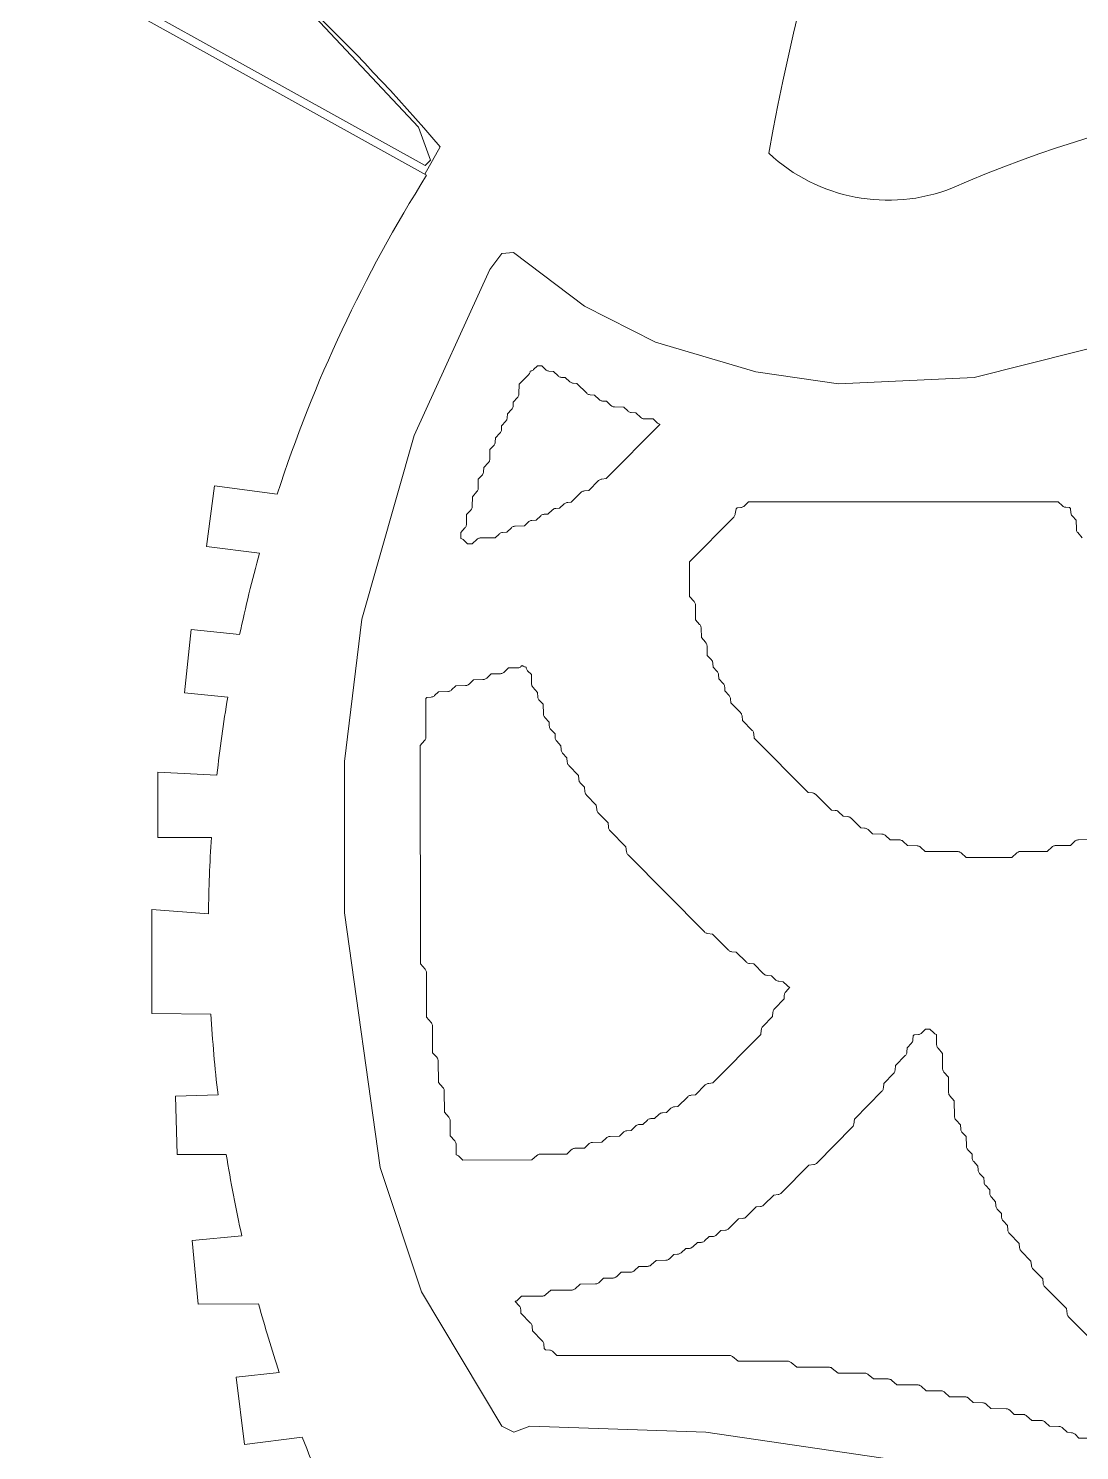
# Model space of a CAD drawing. Header units: inches. Extents: x 36 to 81.1, y 17.3 to 55.9.
# Drawn here: x 45.96 to 50.72, y 40.3 to 46.74 of the extents above; entities that cross this region are included whole.
import ezdxf

# ---------------------------------------------------------------- set-up
doc = ezdxf.new("R2010")
doc.units = ezdxf.units.IN
for name, color, linetype, lineweight in [('01_ORIGINAL_CAD', 7, 'CONTINUOUS', 20), ('02_APPROVED_PDF_OUTLINES', 7, 'CONTINUOUS', 15), ('04_APPROVED_PERIMETER', 7, 'CONTINUOUS', 15)]:
    doc.layers.add(name, color=color, linetype=linetype, lineweight=lineweight)

msp = doc.modelspace()

# ---------------------------------------------------------------- linework, layer by layer
at = {"layer": '01_ORIGINAL_CAD'}
for points in [[(44.2832, 37.0838, 0.090917), (40.9305, 45.9685, -0.652582), (40.9305, 49.0108, -0.158741), (45.0035, 48.4251, -0.098355), (47.824, 46.2028), (47.7547, 46.078)], [(47.0869, 44.6297, -0.062406), (47.763, 46.0735), (45.5722, 47.2899, 0.058367), (44.8008, 44.9442, 0.058367)], [(50.1404, 46.0145, -0.546754), (57.6505, 41.0455, 0.171391), (58.1845, 40.3509, 0.171391)], [(46.9163, 43.9933, -0.01479), (47.0064, 44.3616, -0.01479)], [(46.8134, 43.3568, -0.013879), (46.8623, 43.7093)], [(46.7752, 42.7279, -0.013523), (46.7886, 43.0744, -0.013523)], [(46.8183, 41.9082, -0.014342), (46.786, 42.2745)], [(46.926, 41.2696, -0.014645), (46.8557, 41.6385)], [(47.0957, 40.6507, -0.012679), (47.002, 40.962)], [(48.1417, 39.35), (48.1299, 39.6486), (47.5702, 39.5607, -0.034306), (47.2, 40.3576, -0.034306)]]:
    msp.add_lwpolyline(points, format="xyb", dxfattribs=at)
for points in [[(47.0869, 44.6297), (46.8018, 44.6666), (46.7664, 44.3927), (47.0064, 44.3616)], [(46.9163, 43.9933), (46.6964, 44.0163), (46.6664, 43.7297), (46.8623, 43.7093)], [(46.8134, 43.3568), (46.5462, 43.3706), (46.5462, 43.0744), (46.7886, 43.0744)], [(46.7752, 42.7279), (46.519, 42.7483), (46.519, 42.2768), (46.786, 42.2745)], [(46.8183, 41.9082), (46.6252, 41.9024), (46.6331, 41.6385), (46.8557, 41.6385)], [(46.926, 41.2696), (46.7016, 41.2491), (46.728, 40.9607), (47.002, 40.962)], [(47.0957, 40.6507), (46.8999, 40.6301)], [(46.8999, 40.6301), (46.939, 40.3243), (47.2, 40.3576)]]:
    msp.add_lwpolyline(points, dxfattribs=at)
for centre, radius, start, end in [((61.4362, 43.9511), 12.3264, 136.74777, 169.61544), ((49.8525, 46.7549), 0.7944, 227.09806, 291.24648)]:
    msp.add_arc(centre, radius, start, end, dxfattribs=at)
at = {"layer": '02_APPROVED_PDF_OUTLINES'}
for points in [[(47.9179, 44.4283), (47.9178, 44.456), (47.9365, 44.4761), (47.9384, 44.4784), (47.9401, 44.481), (47.9414, 44.4837), (47.9423, 44.4866), (47.9429, 44.4896), (47.9432, 44.4926), (47.944, 44.5363), (47.9629, 44.5566), (47.9648, 44.559), (47.9664, 44.5615), (47.9677, 44.5643), (47.9687, 44.5671), (47.9693, 44.5701), (47.9696, 44.5731), (47.9704, 44.6173), (47.9907, 44.6406), (47.9928, 44.6434), (47.9945, 44.6465), (47.9958, 44.6499), (47.9965, 44.6533), (47.9968, 44.6569), (47.9969, 44.6972), (48.0139, 44.7147), (48.0161, 44.7173), (48.018, 44.7202), (48.0194, 44.7234), (48.0204, 44.7266), (48.0209, 44.73), (48.0226, 44.7504), (48.0421, 44.7714), (48.044, 44.7737), (48.0457, 44.7763), (48.047, 44.7791), (48.0479, 44.7819), (48.0485, 44.7849), (48.0488, 44.7879), (48.0496, 44.8313), (48.0668, 44.849), (48.069, 44.8516), (48.0708, 44.8545), (48.0722, 44.8576), (48.0732, 44.8609), (48.0737, 44.8643), (48.0754, 44.8846), (48.0949, 44.9056), (48.0972, 44.9084), (48.099, 44.9114), (48.1003, 44.9147), (48.1012, 44.9181), (48.1016, 44.9216), (48.1023, 44.9388), (48.1214, 44.9593), (48.1236, 44.9621), (48.1254, 44.9651), (48.1268, 44.9684), (48.1277, 44.9718), (48.128, 44.9753), (48.1287, 44.9925), (48.1478, 45.013), (48.15, 45.0158), (48.1518, 45.0188), (48.1532, 45.0221), (48.1541, 45.0255), (48.1545, 45.029), (48.1552, 45.0462), (48.1743, 45.0667), (48.1762, 45.0691), (48.1778, 45.0717), (48.1791, 45.0744), (48.1801, 45.0773), (48.1807, 45.0802), (48.1809, 45.0833), (48.1818, 45.1266), (48.2253, 45.1711), (48.2275, 45.1736), (48.2292, 45.1763), (48.2307, 45.1792), (48.2317, 45.1823), (48.2323, 45.1855), (48.2324, 45.1864), (48.2331, 45.1865), (48.2363, 45.1871), (48.2394, 45.1881), (48.2423, 45.1896), (48.245, 45.1914), (48.2475, 45.1936), (48.2646, 45.2106), (48.2845, 45.2106), (48.3016, 45.1936), (48.3043, 45.1913), (48.3072, 45.1894), (48.3103, 45.188), (48.3136, 45.187), (48.317, 45.1864), (48.337, 45.1847), (48.3578, 45.165), (48.3606, 45.1627), (48.3636, 45.1609), (48.3669, 45.1595), (48.3704, 45.1586), (48.3739, 45.1581), (48.3906, 45.1574), (48.4109, 45.1382), (48.4137, 45.1359), (48.4168, 45.1341), (48.42, 45.1327), (48.4235, 45.1318), (48.427, 45.1313), (48.4434, 45.1306), (48.4876, 45.0864), (48.4902, 45.0841), (48.4931, 45.0822), (48.4963, 45.0808), (48.4996, 45.0797), (48.5031, 45.0792), (48.5231, 45.0774), (48.5438, 45.0578), (48.5466, 45.0555), (48.5496, 45.0536), (48.5529, 45.0522), (48.5564, 45.0513), (48.5599, 45.0509), (48.5767, 45.0502), (48.597, 45.031), (48.5993, 45.029), (48.6019, 45.0273), (48.6046, 45.026), (48.6076, 45.025), (48.6106, 45.0244), (48.6136, 45.0241), (48.6562, 45.0232), (48.6736, 45.006), (48.6762, 45.0037), (48.6792, 45.0018), (48.6823, 45.0004), (48.6856, 44.9994), (48.689, 44.9988), (48.7095, 44.997), (48.7332, 44.976), (48.7356, 44.9741), (48.7381, 44.9725), (48.7409, 44.9713), (48.7437, 44.9704), (48.7467, 44.9699), (48.7497, 44.9697), (48.7892, 44.9695), (48.8065, 44.9524), (48.8089, 44.9502), (48.8116, 44.9484), (48.8146, 44.947), (48.8177, 44.946), (48.819, 44.9457), (48.819, 44.9453), (48.5765, 44.6994), (48.5569, 44.6976), (48.5535, 44.6971), (48.5502, 44.6961), (48.547, 44.6946), (48.5441, 44.6927), (48.5415, 44.6904), (48.497, 44.6457), (48.4774, 44.6439), (48.474, 44.6433), (48.4706, 44.6423), (48.4675, 44.6408), (48.4646, 44.6389), (48.4619, 44.6366), (48.4179, 44.5924), (48.4016, 44.5916), (48.3981, 44.5912), (48.3946, 44.5903), (48.3913, 44.5889), (48.3883, 44.587), (48.3855, 44.5848), (48.3653, 44.5655), (48.3486, 44.5648), (48.345, 44.5643), (48.3416, 44.5634), (48.3383, 44.562), (48.3352, 44.5602), (48.3325, 44.5579), (48.3122, 44.5386), (48.2955, 44.5379), (48.292, 44.5375), (48.2885, 44.5365), (48.2852, 44.5351), (48.2822, 44.5333), (48.2794, 44.531), (48.2588, 44.5113), (48.2388, 44.5095), (48.2353, 44.509), (48.232, 44.5079), (48.2289, 44.5065), (48.226, 44.5046), (48.2234, 44.5023), (48.2061, 44.4851), (48.1635, 44.4841), (48.1604, 44.4839), (48.1574, 44.4832), (48.1545, 44.4822), (48.1517, 44.4809), (48.1492, 44.4792), (48.1468, 44.4772), (48.1261, 44.4575), (48.1062, 44.4557), (48.1027, 44.4552), (48.0994, 44.4542), (48.0963, 44.4527), (48.0934, 44.4508), (48.0908, 44.4485), (48.0736, 44.4315), (48.0076, 44.4312), (48.0046, 44.431), (48.0016, 44.4304), (47.9988, 44.4295), (47.996, 44.4283), (47.9934, 44.4267), (47.9911, 44.4249), (47.9684, 44.4046), (47.9476, 44.4046), (47.9305, 44.4216), (47.928, 44.4238), (47.9253, 44.4256), (47.9223, 44.427), (47.9192, 44.428)], [(47.8966, 41.6369), (47.8963, 41.6836), (47.896, 41.6872), (47.8952, 41.6906), (47.894, 41.694), (47.8922, 41.6971), (47.8901, 41.6999), (47.8699, 41.723), (47.8695, 41.7909), (47.8693, 41.7945), (47.8685, 41.798), (47.8672, 41.8013), (47.8655, 41.8044), (47.8633, 41.8073), (47.8432, 41.8303), (47.8427, 41.9251), (47.8425, 41.9287), (47.8417, 41.9321), (47.8404, 41.9355), (47.8387, 41.9386), (47.8365, 41.9414), (47.8163, 41.9646), (47.8151, 42.0623), (47.8149, 42.0653), (47.8143, 42.0683), (47.8133, 42.0713), (47.812, 42.074), (47.8103, 42.0766), (47.8084, 42.079), (47.7896, 42.0991), (47.7891, 42.2203), (47.7888, 42.2238), (47.788, 42.2273), (47.7868, 42.2307), (47.785, 42.2338), (47.7829, 42.2366), (47.7627, 42.2597), (47.7621, 42.4618), (47.7618, 42.4654), (47.761, 42.4689), (47.7598, 42.4722), (47.758, 42.4753), (47.7559, 42.4782), (47.7357, 42.5012), (47.7339, 43.4901), (47.7539, 43.5131), (47.7561, 43.516), (47.7578, 43.5191), (47.759, 43.5225), (47.7598, 43.526), (47.76, 43.5295), (47.76, 43.7039), (47.7641, 43.7081), (47.7836, 43.7098), (47.7871, 43.7104), (47.7904, 43.7114), (47.7935, 43.7129), (47.7964, 43.7147), (47.799, 43.717), (47.8163, 43.7342), (47.8589, 43.7352), (47.862, 43.7355), (47.865, 43.7361), (47.8679, 43.7371), (47.8707, 43.7385), (47.8733, 43.7401), (47.8756, 43.7421), (47.8956, 43.7611), (47.9385, 43.7621), (47.9416, 43.7624), (47.9446, 43.763), (47.9475, 43.764), (47.9503, 43.7654), (47.9528, 43.767), (47.9552, 43.769), (47.9752, 43.788), (48.0181, 43.789), (48.0212, 43.7893), (48.0242, 43.7899), (48.0271, 43.7909), (48.0299, 43.7923), (48.0324, 43.7939), (48.0348, 43.7959), (48.0548, 43.8149), (48.0977, 43.8159), (48.1008, 43.8162), (48.1038, 43.8168), (48.1067, 43.8178), (48.1094, 43.8192), (48.112, 43.8208), (48.1144, 43.8228), (48.1342, 43.8417), (48.174, 43.8419), (48.1775, 43.8422), (48.181, 43.843), (48.1843, 43.8442), (48.1873, 43.8459), (48.1902, 43.848), (48.1961, 43.8531), (48.1978, 43.8515), (48.2002, 43.8498), (48.2028, 43.8484), (48.2056, 43.8474), (48.2085, 43.8466), (48.213, 43.8457), (48.2133, 43.8435), (48.2139, 43.8403), (48.2149, 43.8372), (48.2163, 43.8343), (48.2181, 43.8316), (48.2202, 43.8291), (48.2373, 43.8116), (48.2376, 43.7712), (48.2379, 43.7677), (48.2386, 43.7642), (48.2399, 43.7609), (48.2416, 43.7578), (48.2438, 43.755), (48.2647, 43.731), (48.2665, 43.7102), (48.2671, 43.7068), (48.2681, 43.7036), (48.2695, 43.7004), (48.2713, 43.6976), (48.2735, 43.695), (48.2908, 43.6773), (48.2918, 43.6339), (48.292, 43.6309), (48.2926, 43.6279), (48.2936, 43.625), (48.2949, 43.6223), (48.2966, 43.6198), (48.2985, 43.6174), (48.3177, 43.5969), (48.3184, 43.5797), (48.3188, 43.5762), (48.3197, 43.5728), (48.3211, 43.5695), (48.3229, 43.5665), (48.3251, 43.5638), (48.3443, 43.5432), (48.3451, 43.5261), (48.3455, 43.5225), (48.3464, 43.5191), (48.3478, 43.5159), (48.3496, 43.5128), (48.3518, 43.5101), (48.371, 43.4896), (48.3717, 43.4724), (48.3721, 43.4689), (48.373, 43.4655), (48.3744, 43.4622), (48.3762, 43.4592), (48.3784, 43.4564), (48.398, 43.4355), (48.3998, 43.4151), (48.4004, 43.4117), (48.4014, 43.4084), (48.4028, 43.4053), (48.4047, 43.4024), (48.4069, 43.3997), (48.4509, 43.355), (48.4516, 43.3383), (48.452, 43.3347), (48.4529, 43.3313), (48.4543, 43.3281), (48.4561, 43.325), (48.4583, 43.3223), (48.4779, 43.3013), (48.4797, 43.2809), (48.4802, 43.2775), (48.4812, 43.2742), (48.4827, 43.2711), (48.4846, 43.2682), (48.4868, 43.2656), (48.5312, 43.2205), (48.533, 43.2005), (48.5335, 43.1971), (48.5345, 43.1938), (48.5359, 43.1906), (48.5378, 43.1877), (48.54, 43.1851), (48.5844, 43.14), (48.5862, 43.12), (48.5867, 43.1166), (48.5877, 43.1133), (48.5892, 43.1101), (48.5911, 43.1072), (48.5933, 43.1046), (48.6648, 43.0321), (48.668, 43.0091), (48.6687, 43.006), (48.6697, 43.003), (48.6711, 43.0001), (48.6729, 42.9974), (48.675, 42.995), (49.0208, 42.6463), (49.0232, 42.6442), (49.0259, 42.6424), (49.0288, 42.6409), (49.0318, 42.6399), (49.035, 42.6392), (49.0577, 42.636), (49.1294, 42.564), (49.1321, 42.5617), (49.135, 42.5598), (49.1381, 42.5583), (49.1415, 42.5573), (49.1449, 42.5567), (49.1645, 42.555), (49.2092, 42.5103), (49.2118, 42.508), (49.2147, 42.5061), (49.2179, 42.5047), (49.2212, 42.5036), (49.2247, 42.5031), (49.2443, 42.5014), (49.2889, 42.4567), (49.2915, 42.4544), (49.2945, 42.4525), (49.2976, 42.451), (49.301, 42.45), (49.3044, 42.4495), (49.3241, 42.4477), (49.3421, 42.4298), (49.3448, 42.4276), (49.3477, 42.4257), (49.3508, 42.4242), (49.3541, 42.4232), (49.3575, 42.4227), (49.3772, 42.4209), (49.3953, 42.403), (49.3977, 42.4009), (49.4005, 42.3991), (49.4034, 42.3976), (49.4065, 42.3966), (49.4079, 42.3963), (49.4079, 42.3955), (49.3892, 42.3754), (49.387, 42.3726), (49.3852, 42.3696), (49.3838, 42.3663), (49.3829, 42.3629), (49.3825, 42.3594), (49.3819, 42.3426), (49.3381, 42.2979), (49.3358, 42.2953), (49.334, 42.2924), (49.3326, 42.2892), (49.3316, 42.2859), (49.331, 42.2825), (49.3294, 42.2625), (49.2851, 42.2173), (49.2829, 42.2147), (49.2811, 42.2118), (49.2796, 42.2087), (49.2786, 42.2054), (49.2781, 42.2019), (49.2764, 42.182), (49.0595, 41.9621), (49.04, 41.9603), (49.0365, 41.9598), (49.0332, 41.9587), (49.03, 41.9572), (49.0271, 41.9553), (49.0245, 41.953), (48.98, 41.9083), (48.9604, 41.9066), (48.957, 41.906), (48.9536, 41.905), (48.9505, 41.9035), (48.9476, 41.9016), (48.9449, 41.8993), (48.9009, 41.8551), (48.8846, 41.8543), (48.8811, 41.8539), (48.8776, 41.853), (48.8743, 41.8516), (48.8713, 41.8497), (48.8685, 41.8474), (48.8483, 41.8282), (48.8316, 41.8274), (48.828, 41.827), (48.8246, 41.8261), (48.8213, 41.8247), (48.8182, 41.8228), (48.8155, 41.8206), (48.7953, 41.8013), (48.7785, 41.8006), (48.775, 41.8001), (48.7715, 41.7992), (48.7682, 41.7978), (48.7652, 41.796), (48.7624, 41.7937), (48.7422, 41.7744), (48.7255, 41.7737), (48.722, 41.7733), (48.7185, 41.7723), (48.7152, 41.7709), (48.7121, 41.7691), (48.7094, 41.7668), (48.6887, 41.7471), (48.6687, 41.7453), (48.6653, 41.7448), (48.662, 41.7437), (48.6589, 41.7423), (48.656, 41.7404), (48.6533, 41.7381), (48.6361, 41.7209), (48.5934, 41.7199), (48.5904, 41.7197), (48.5874, 41.719), (48.5845, 41.718), (48.5817, 41.7167), (48.5791, 41.715), (48.5768, 41.713), (48.5568, 41.694), (48.5139, 41.693), (48.5108, 41.6928), (48.5078, 41.6921), (48.5049, 41.6911), (48.5021, 41.6898), (48.4995, 41.6881), (48.4972, 41.6861), (48.4772, 41.6671), (48.4343, 41.6661), (48.4312, 41.6659), (48.4282, 41.6652), (48.4253, 41.6642), (48.4225, 41.6629), (48.42, 41.6612), (48.4176, 41.6592), (48.3978, 41.6404), (48.2784, 41.64), (48.2754, 41.6398), (48.2724, 41.6393), (48.2695, 41.6384), (48.2668, 41.6371), (48.2642, 41.6356), (48.2618, 41.6337), (48.2391, 41.6135), (47.9264, 41.6132), (47.9092, 41.6302), (47.9068, 41.6324), (47.904, 41.6342), (47.9011, 41.6356), (47.898, 41.6366)]]:
    msp.add_lwpolyline(points, close=True, dxfattribs=at)
for points in [[(50.757, 43.0645), (50.7144, 43.0635), (50.7114, 43.0632), (50.7084, 43.0626), (50.7055, 43.0616), (50.7027, 43.0603), (50.7001, 43.0586), (50.6978, 43.0566), (50.678, 43.0378), (50.6116, 43.0375), (50.6086, 43.0373), (50.6056, 43.0367), (50.6028, 43.0358), (50.6, 43.0346), (50.5974, 43.033), (50.5951, 43.0311), (50.5723, 43.0109), (50.4524, 43.0105), (50.4494, 43.0103), (50.4464, 43.0098), (50.4436, 43.0089), (50.4408, 43.0076), (50.4382, 43.006), (50.4359, 43.0042), (50.4132, 42.9839), (50.2058, 42.9838), (50.183, 43.004), (50.1806, 43.0059), (50.178, 43.0074), (50.1753, 43.0087), (50.1724, 43.0096), (50.1694, 43.0101), (50.1664, 43.0103), (50.0204, 43.0105), (50.0006, 43.0293), (49.9982, 43.0312), (49.9956, 43.0329), (49.9929, 43.0343), (49.99, 43.0352), (49.987, 43.0359), (49.9839, 43.0361), (49.941, 43.037), (49.9209, 43.0561), (49.9185, 43.058), (49.916, 43.0597), (49.9132, 43.061), (49.9103, 43.062), (49.9073, 43.0627), (49.9042, 43.0629), (49.8613, 43.0638), (49.8412, 43.0828), (49.8388, 43.0848), (49.8363, 43.0865), (49.8335, 43.0878), (49.8306, 43.0888), (49.8276, 43.0894), (49.8245, 43.0897), (49.7816, 43.0906), (49.7615, 43.1096), (49.7588, 43.1119), (49.7557, 43.1137), (49.7524, 43.1151), (49.749, 43.116), (49.7454, 43.1164), (49.7291, 43.1172), (49.6849, 43.1614), (49.6822, 43.1637), (49.6793, 43.1655), (49.6762, 43.167), (49.6728, 43.168), (49.6694, 43.1686), (49.6494, 43.1704), (49.6286, 43.19), (49.6259, 43.1923), (49.6228, 43.1942), (49.6195, 43.1955), (49.6161, 43.1965), (49.6125, 43.1969), (49.5962, 43.1976), (49.5254, 43.2686), (49.5228, 43.2709), (49.5199, 43.2728), (49.5167, 43.2743), (49.5134, 43.2753), (49.5099, 43.2758), (49.4904, 43.2776), (49.246, 43.524), (49.2442, 43.544), (49.2437, 43.5474), (49.2427, 43.5507), (49.2412, 43.5538), (49.2394, 43.5567), (49.2371, 43.5593), (49.1927, 43.6045), (49.191, 43.6245), (49.1904, 43.6279), (49.1894, 43.6312), (49.188, 43.6343), (49.1861, 43.6372), (49.1839, 43.6398), (49.1399, 43.6845), (49.1392, 43.7013), (49.1388, 43.7048), (49.1379, 43.7082), (49.1365, 43.7115), (49.1347, 43.7145), (49.1325, 43.7173), (49.1133, 43.7378), (49.1125, 43.755), (49.1121, 43.7585), (49.1112, 43.7619), (49.1098, 43.7651), (49.108, 43.7682), (49.1058, 43.7709), (49.0862, 43.7919), (49.0844, 43.8123), (49.0839, 43.8157), (49.0829, 43.8189), (49.0815, 43.822), (49.0796, 43.8249), (49.0774, 43.8275), (49.06, 43.8454), (49.0592, 43.8623), (49.0588, 43.8658), (49.0579, 43.8692), (49.0566, 43.8725), (49.0547, 43.8755), (49.0525, 43.8782), (49.0335, 43.8986), (49.0325, 43.9422), (49.0323, 43.9453), (49.0317, 43.9482), (49.0307, 43.9511), (49.0294, 43.9538), (49.0278, 43.9564), (49.0258, 43.9587), (49.0068, 43.9791), (49.0058, 44.0227), (49.0056, 44.0258), (49.005, 44.0287), (49.004, 44.0316), (49.0027, 44.0343), (49.0011, 44.0369), (48.9991, 44.0392), (48.9803, 44.0594), (48.9799, 44.1269), (48.9797, 44.1304), (48.9789, 44.1339), (48.9776, 44.1372), (48.9759, 44.1403), (48.9738, 44.1432), (48.9536, 44.1662), (48.9533, 44.3221), (49.1537, 44.5253), (49.1558, 44.5277), (49.1576, 44.5304), (49.159, 44.5333), (49.16, 44.5363), (49.1607, 44.5394), (49.1638, 44.5624), (49.1689, 44.5675), (49.1851, 44.5683), (49.1887, 44.5687), (49.1921, 44.5696), (49.1954, 44.571), (49.1985, 44.5729), (49.2013, 44.5751), (49.221, 44.594), (50.6219, 44.595), (50.6417, 44.5762), (50.6445, 44.5739), (50.6476, 44.5721), (50.6508, 44.5707), (50.6543, 44.5698), (50.6578, 44.5694), (50.6741, 44.5687), (50.6787, 44.564), (50.6805, 44.5441), (50.681, 44.5407), (50.682, 44.5374), (50.6834, 44.5343), (50.6853, 44.5314), (50.6875, 44.5288), (50.7046, 44.5113), (50.7049, 44.4709), (50.7052, 44.4674), (50.7059, 44.4639), (50.7072, 44.4606), (50.7089, 44.4575), (50.7111, 44.4547), (50.7314, 44.4314)], [(50.7556, 40.3536), (50.716, 40.3538), (50.6988, 40.3708), (50.6962, 40.3731), (50.6933, 40.375), (50.6901, 40.3764), (50.6868, 40.3774), (50.6834, 40.378), (50.6634, 40.3798), (50.6426, 40.3994), (50.6403, 40.4014), (50.6377, 40.4031), (50.6349, 40.4044), (50.632, 40.4054), (50.629, 40.406), (50.626, 40.4063), (50.583, 40.4072), (50.563, 40.4262), (50.5606, 40.4282), (50.558, 40.4298), (50.5553, 40.4312), (50.5524, 40.4322), (50.5493, 40.4328), (50.5463, 40.4331), (50.5029, 40.434), (50.4798, 40.4544), (50.4775, 40.4563), (50.4749, 40.4578), (50.4722, 40.4591), (50.4693, 40.46), (50.4664, 40.4605), (50.4634, 40.4607), (50.4235, 40.4609), (50.4036, 40.4798), (50.4012, 40.4818), (50.3986, 40.4834), (50.3958, 40.4848), (50.3929, 40.4858), (50.3898, 40.4864), (50.3867, 40.4866), (50.3173, 40.4876), (50.2974, 40.5065), (50.295, 40.5085), (50.2924, 40.5102), (50.2897, 40.5115), (50.2868, 40.5125), (50.2838, 40.5131), (50.2807, 40.5134), (50.2377, 40.5143), (50.2177, 40.5333), (50.2153, 40.5353), (50.2127, 40.537), (50.2099, 40.5383), (50.207, 40.5393), (50.2039, 40.5399), (50.2008, 40.5402), (50.131, 40.5411), (50.108, 40.5615), (50.1056, 40.5633), (50.1031, 40.5649), (50.1003, 40.5661), (50.0975, 40.567), (50.0945, 40.5676), (50.0915, 40.5678), (50.0246, 40.568), (50.0018, 40.5883), (49.9994, 40.5901), (49.9968, 40.5917), (49.9941, 40.5929), (49.9912, 40.5938), (49.9882, 40.5944), (49.9852, 40.5945), (49.8918, 40.5947), (49.869, 40.615), (49.8666, 40.6169), (49.8641, 40.6184), (49.8613, 40.6196), (49.8585, 40.6206), (49.8555, 40.6211), (49.8525, 40.6213), (49.7856, 40.6215), (49.7628, 40.6418), (49.7604, 40.6436), (49.7578, 40.6452), (49.7551, 40.6464), (49.7522, 40.6473), (49.7492, 40.6479), (49.7462, 40.6481), (49.6257, 40.6482), (49.5997, 40.6694), (49.5969, 40.6714), (49.5939, 40.673), (49.5907, 40.6741), (49.5873, 40.6748), (49.5839, 40.6751), (49.4398, 40.675), (49.4139, 40.6961), (49.4111, 40.6981), (49.408, 40.6997), (49.4048, 40.7008), (49.4015, 40.7015), (49.398, 40.7018), (49.1743, 40.7016), (49.1484, 40.7228), (49.1456, 40.7247), (49.1425, 40.7263), (49.1393, 40.7275), (49.136, 40.7282), (49.1326, 40.7284), (48.3528, 40.7278), (48.3356, 40.7448), (48.333, 40.7471), (48.3301, 40.749), (48.327, 40.7504), (48.3237, 40.7514), (48.3202, 40.752), (48.3007, 40.7537), (48.2956, 40.7588), (48.2939, 40.7788), (48.2933, 40.7822), (48.2923, 40.7855), (48.2909, 40.7886), (48.289, 40.7915), (48.2868, 40.7941), (48.2424, 40.8392), (48.2406, 40.8592), (48.2401, 40.8626), (48.2391, 40.8659), (48.2376, 40.8691), (48.2358, 40.872), (48.2335, 40.8746), (48.1896, 40.9193), (48.1888, 40.9361), (48.1884, 40.9396), (48.1875, 40.943), (48.1862, 40.9462), (48.1843, 40.9493), (48.1821, 40.952), (48.1634, 40.9721), (48.1634, 40.9729), (48.1647, 40.9732), (48.1678, 40.9742), (48.1707, 40.9756), (48.1734, 40.9775), (48.1759, 40.9796), (48.193, 40.9966), (48.2856, 40.997), (48.2886, 40.9972), (48.2915, 40.9977), (48.2944, 40.9986), (48.2971, 40.9999), (48.2997, 41.0015), (48.3021, 41.0033), (48.3248, 41.0236), (48.4182, 41.0239), (48.4212, 41.0241), (48.4242, 41.0247), (48.4271, 41.0256), (48.4298, 41.0268), (48.4324, 41.0284), (48.4348, 41.0303), (48.4576, 41.0506), (48.5275, 41.0517), (48.5306, 41.052), (48.5336, 41.0526), (48.5366, 41.0536), (48.5394, 41.0549), (48.542, 41.0566), (48.5443, 41.0586), (48.5643, 41.0776), (48.6072, 41.0786), (48.6103, 41.0789), (48.6133, 41.0795), (48.6162, 41.0805), (48.619, 41.0819), (48.6216, 41.0835), (48.6239, 41.0855), (48.6439, 41.1045), (48.6868, 41.1055), (48.6899, 41.1058), (48.6929, 41.1064), (48.6958, 41.1074), (48.6986, 41.1088), (48.7011, 41.1104), (48.7035, 41.1124), (48.7233, 41.1313), (48.7632, 41.1315), (48.7662, 41.1317), (48.7691, 41.1323), (48.772, 41.1332), (48.7747, 41.1345), (48.7773, 41.136), (48.7796, 41.1379), (48.8026, 41.1583), (48.846, 41.1593), (48.8491, 41.1596), (48.8521, 41.1602), (48.855, 41.1612), (48.8577, 41.1626), (48.8603, 41.1642), (48.8627, 41.1662), (48.8829, 41.1855), (48.8996, 41.1862), (48.9031, 41.1866), (48.9066, 41.1875), (48.9099, 41.189), (48.9129, 41.1908), (48.9157, 41.1931), (48.9359, 41.2123), (48.9526, 41.2131), (48.9562, 41.2135), (48.9596, 41.2144), (48.9629, 41.2158), (48.966, 41.2177), (48.9687, 41.22), (48.9889, 41.2392), (49.0057, 41.24), (49.0092, 41.2404), (49.0127, 41.2413), (49.016, 41.2427), (49.019, 41.2446), (49.0218, 41.2468), (49.042, 41.2661), (49.0587, 41.2669), (49.0623, 41.2673), (49.0657, 41.2682), (49.069, 41.2696), (49.0721, 41.2715), (49.0748, 41.2737), (49.0955, 41.2934), (49.1155, 41.2952), (49.1189, 41.2958), (49.1222, 41.2968), (49.1254, 41.2983), (49.1283, 41.3002), (49.1309, 41.3025), (49.1754, 41.3472), (49.195, 41.349), (49.1984, 41.3495), (49.2018, 41.3505), (49.2049, 41.352), (49.2078, 41.3539), (49.2105, 41.3562), (49.2549, 41.4009), (49.2745, 41.4027), (49.278, 41.4033), (49.2813, 41.4043), (49.2845, 41.4058), (49.2874, 41.4077), (49.29, 41.41), (49.3345, 41.4547), (49.3541, 41.4564), (49.3575, 41.457), (49.3609, 41.458), (49.364, 41.4595), (49.3669, 41.4614), (49.3696, 41.4638), (49.494, 41.5895), (49.5167, 41.5928), (49.5198, 41.5935), (49.5229, 41.5946), (49.5258, 41.596), (49.5285, 41.5978), (49.5309, 41.6), (49.6899, 41.7612), (49.692, 41.7636), (49.6937, 41.7663), (49.6951, 41.7691), (49.6962, 41.7722), (49.6968, 41.7753), (49.7, 41.7983), (49.8241, 41.9246), (49.8264, 41.9272), (49.8283, 41.9301), (49.8297, 41.9333), (49.8307, 41.9366), (49.8312, 41.94), (49.8329, 41.96), (49.8771, 42.0052), (49.8793, 42.0078), (49.8812, 42.0107), (49.8826, 42.0139), (49.8836, 42.0172), (49.8842, 42.0206), (49.8858, 42.0406), (49.93, 42.0858), (49.9323, 42.0884), (49.9341, 42.0913), (49.9356, 42.0944), (49.9366, 42.0977), (49.9371, 42.1011), (49.9388, 42.1215), (49.9583, 42.1425), (49.9605, 42.1453), (49.9623, 42.1483), (49.9637, 42.1516), (49.9646, 42.155), (49.965, 42.1585), (49.9656, 42.1752), (49.9702, 42.1798), (49.9897, 42.1816), (49.9932, 42.1821), (49.9965, 42.1832), (49.9996, 42.1846), (50.0025, 42.1865), (50.0051, 42.1888), (50.0222, 42.2058), (50.0421, 42.2058), (50.0593, 42.1888), (50.0618, 42.1867), (50.0645, 42.1849), (50.0674, 42.1834), (50.0705, 42.1824), (50.072, 42.1821), (50.0723, 42.1354), (50.0725, 42.1319), (50.0733, 42.1284), (50.0746, 42.1251), (50.0763, 42.1219), (50.0784, 42.1191), (50.0986, 42.096), (50.099, 42.0281), (50.0993, 42.0245), (50.1001, 42.0211), (50.1013, 42.0177), (50.103, 42.0146), (50.1052, 42.0118), (50.1254, 41.9887), (50.1258, 41.9207), (50.126, 41.9172), (50.1268, 41.9137), (50.1281, 41.9104), (50.1298, 41.9073), (50.1319, 41.9044), (50.1522, 41.8812), (50.1533, 41.8104), (50.1536, 41.8073), (50.1542, 41.8043), (50.1552, 41.8014), (50.1565, 41.7986), (50.1581, 41.7961), (50.1601, 41.7937), (50.1797, 41.7727), (50.1815, 41.7523), (50.182, 41.7489), (50.183, 41.7457), (50.1844, 41.7426), (50.1862, 41.7397), (50.1885, 41.7371), (50.2057, 41.7194), (50.2067, 41.676), (50.207, 41.673), (50.2076, 41.67), (50.2085, 41.6672), (50.2099, 41.6644), (50.2115, 41.6619), (50.2134, 41.6595), (50.2326, 41.639), (50.2334, 41.6218), (50.2338, 41.6183), (50.2347, 41.6149), (50.236, 41.6116), (50.2378, 41.6086), (50.2401, 41.6059), (50.2592, 41.5853), (50.26, 41.5682), (50.2604, 41.5647), (50.2613, 41.5612), (50.2627, 41.558), (50.2645, 41.555), (50.2667, 41.5522), (50.2859, 41.5317), (50.2867, 41.5145), (50.2871, 41.511), (50.288, 41.5076), (50.2893, 41.5043), (50.2911, 41.5013), (50.2934, 41.4986), (50.3125, 41.478), (50.3133, 41.4608), (50.3137, 41.4573), (50.3146, 41.4539), (50.316, 41.4507), (50.3178, 41.4476), (50.32, 41.4449), (50.3392, 41.4243), (50.3399, 41.4072), (50.3404, 41.4037), (50.3412, 41.4003), (50.3426, 41.397), (50.3444, 41.394), (50.3466, 41.3912), (50.3658, 41.3707), (50.3666, 41.3535), (50.367, 41.35), (50.3679, 41.3466), (50.3693, 41.3433), (50.3711, 41.3403), (50.3733, 41.3376), (50.3929, 41.3166), (50.3947, 41.2962), (50.3952, 41.2928), (50.3962, 41.2895), (50.3977, 41.2864), (50.3995, 41.2835), (50.4018, 41.2809), (50.4462, 41.2357), (50.4479, 41.2157), (50.4485, 41.2123), (50.4495, 41.209), (50.4509, 41.2059), (50.4528, 41.203), (50.455, 41.2004), (50.4994, 41.1553), (50.5012, 41.1352), (50.5017, 41.1318), (50.5027, 41.1285), (50.5041, 41.1254), (50.506, 41.1225), (50.5082, 41.1199), (50.5526, 41.0748), (50.5544, 41.0548), (50.5549, 41.0514), (50.556, 41.048), (50.5574, 41.0449), (50.5593, 41.042), (50.5615, 41.0394), (50.6596, 40.9401), (50.6628, 40.9171), (50.6635, 40.914), (50.6645, 40.9109), (50.6659, 40.9081), (50.6677, 40.9054), (50.6698, 40.903), (50.9624, 40.608)]]:
    msp.add_lwpolyline(points, dxfattribs=at)
at = {"layer": '04_APPROVED_PERIMETER'}
for points in [[(47.2566, 46.7915), (47.7266, 46.2907), (47.78, 46.1421), (47.7557, 46.1175), (45.5892, 47.3205)], [(51.5321, 39.5754), (50.6792, 40.0056), (49.9327, 40.2474), (49.027, 40.3812), (48.2306, 40.4075), (48.1573, 40.3806), (48.1042, 40.4074), (47.7401, 41.0156), (47.5532, 41.5791), (47.3918, 42.7331), (47.3905, 43.4186), (47.4689, 44.0629), (47.7062, 44.8951), (48.0498, 45.6469), (48.1028, 45.7186), (48.1567, 45.723), (48.478, 45.4798), (48.7995, 45.3176), (49.2538, 45.1829), (49.6285, 45.1292), (50.2419, 45.1568), (51.4126, 45.4526)]]:
    msp.add_lwpolyline(points, dxfattribs=at)

doc.saveas('drawing.dxf')
